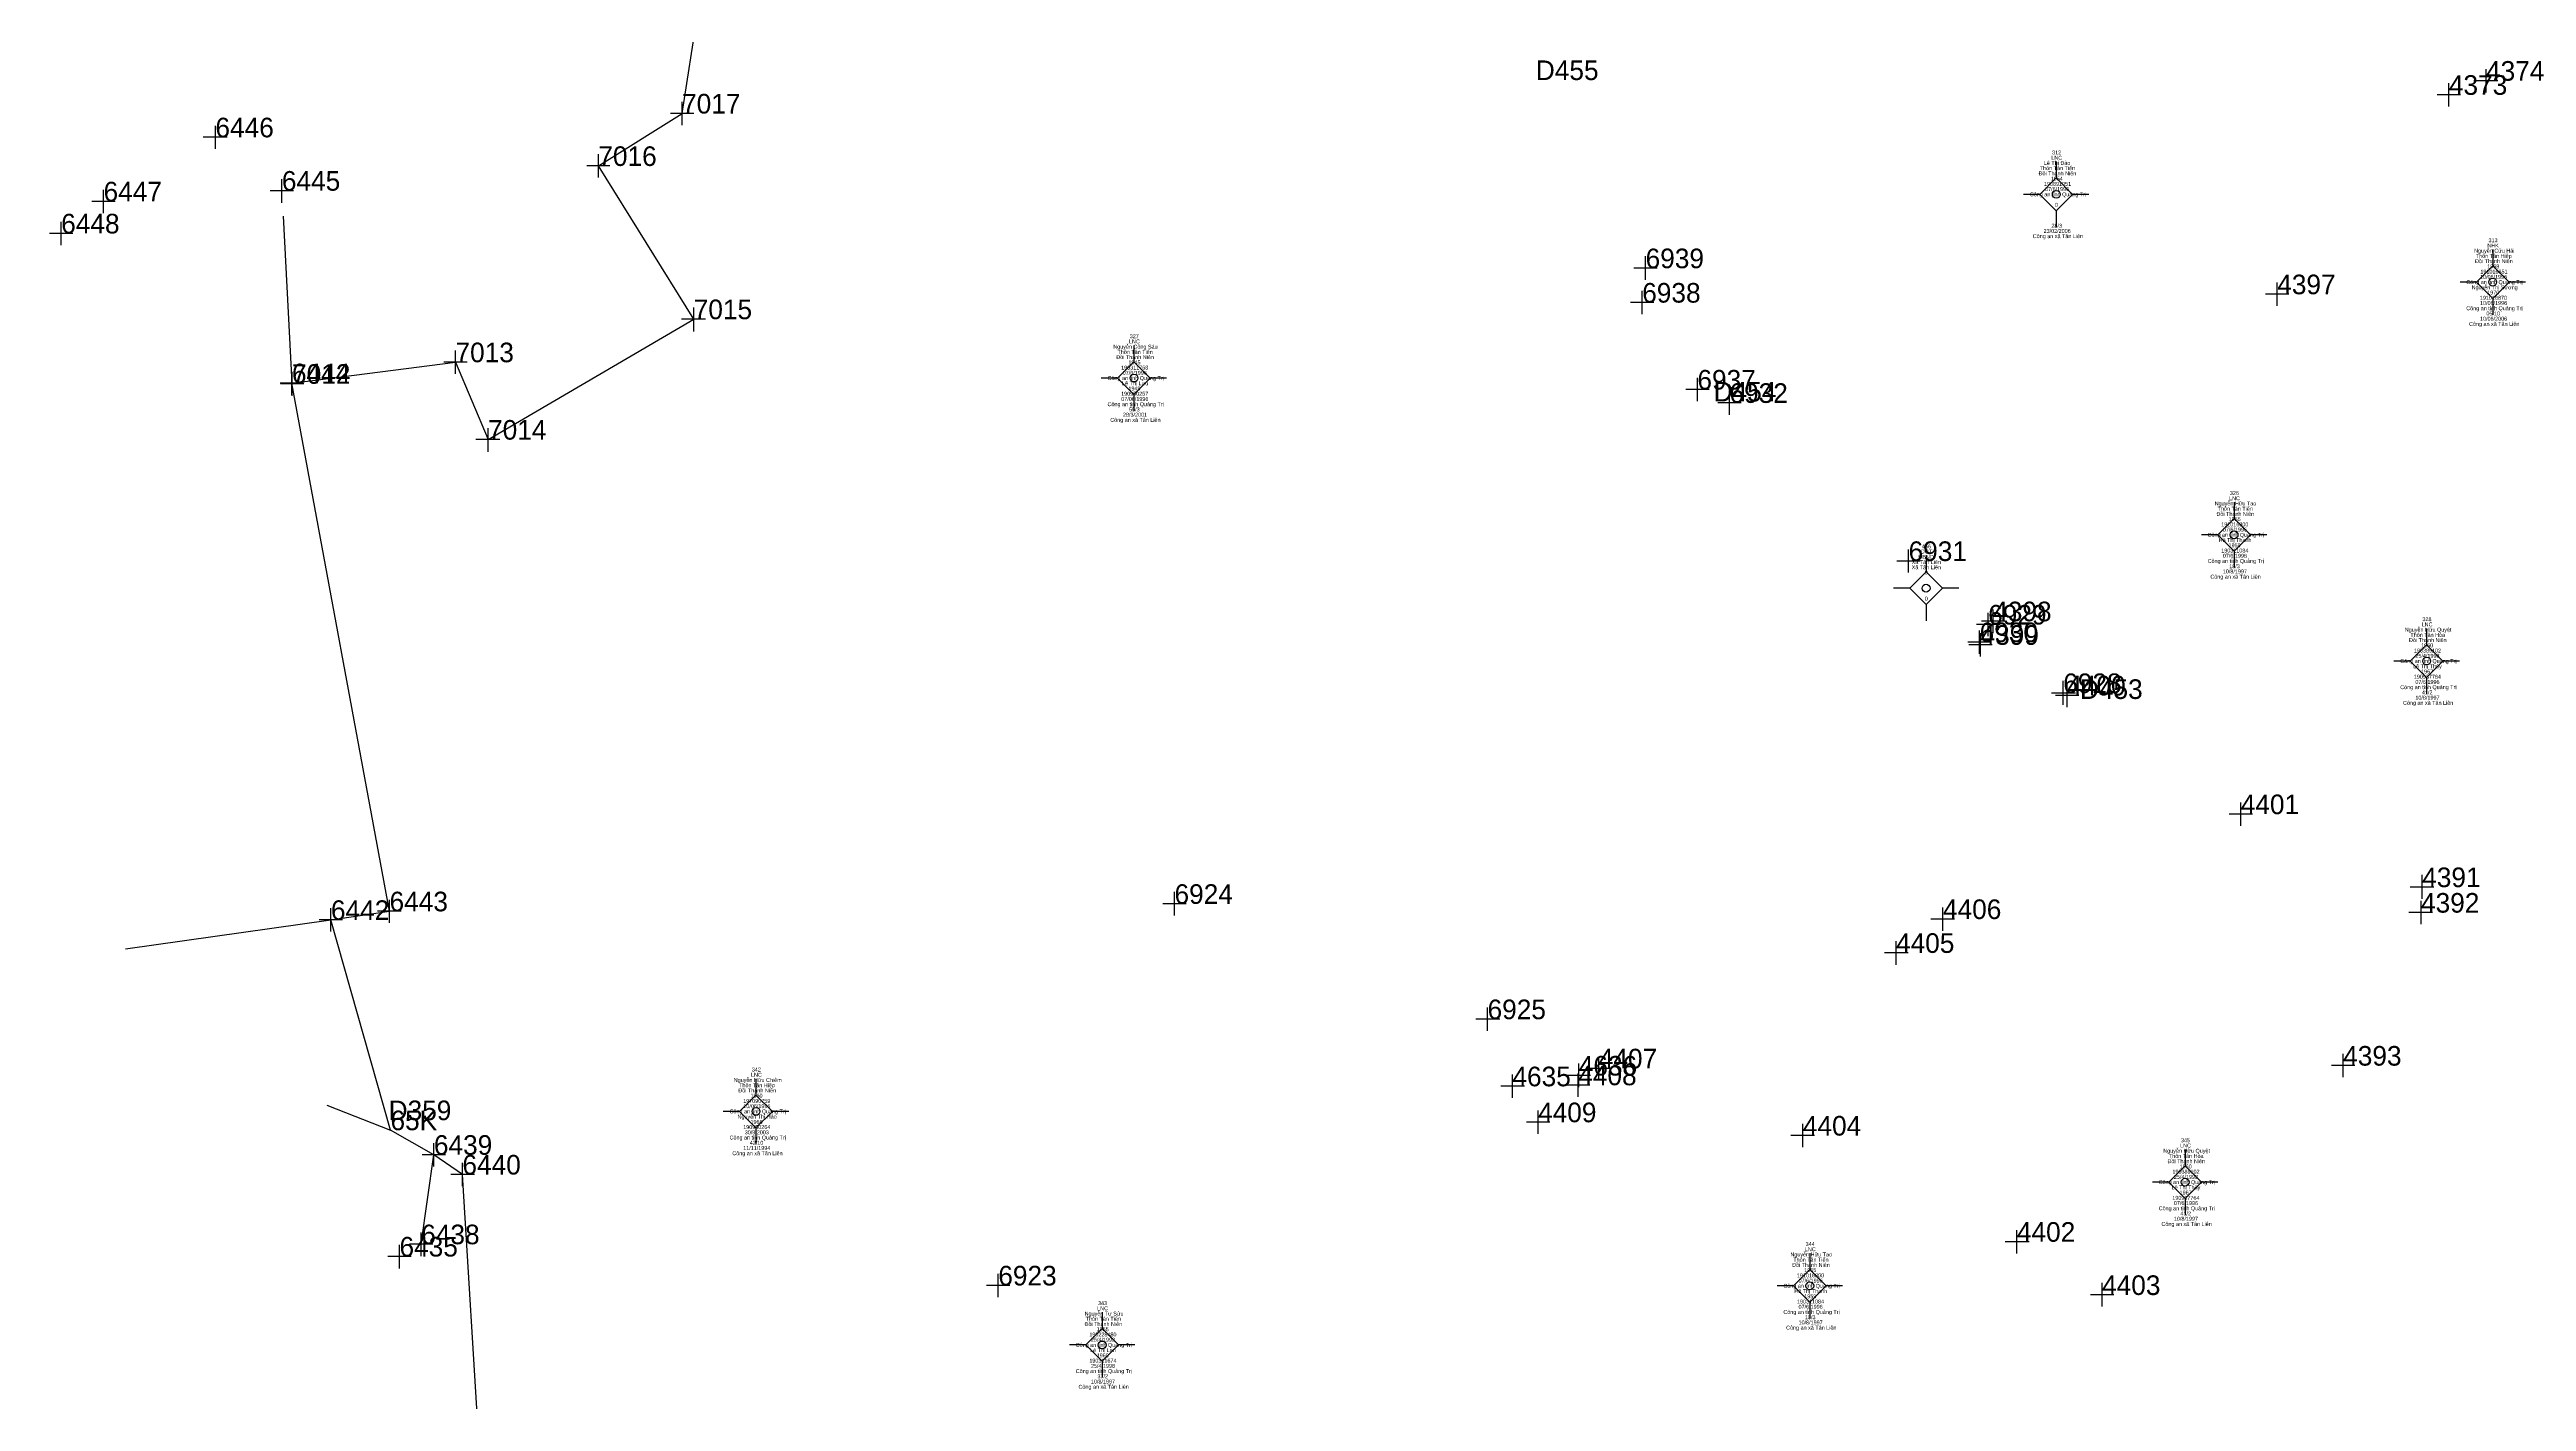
# Model space of a CAD drawing. Extents: x 548949 to 550223, y 1836732 to 1838051.
# Drawn here: x 548948.8 to 549138.1, y 1837300.4 to 1837403.7 of the extents above; entities that cross this region are included whole.
import ezdxf

# ---------------------------------------------------------------- set-up
doc = ezdxf.new("R2010")
doc.units = 0
for name, color, linetype in [('Level 11', 7, 'Continuous'), ('Level 15', 7, 'Continuous'), ('Level 3', 7, 'Continuous'), ('Level 4', 7, 'Continuous'), ('Level 41', 7, 'Continuous'), ('Level 5', 7, 'Continuous'), ('Level 52', 7, 'Continuous')]:
    doc.layers.add(name, color=color, linetype=linetype)

msp = doc.modelspace()

# ---------------------------------------------------------------- linework, layer by layer
at = {"layer": 'Level 11'}
for p, q in [((549102.2, 1837395.17), (549102.2, 1837393.92)), ((549102.2, 1837393.92), (549100.95, 1837392.67)), ((549103.45, 1837392.67), (549102.2, 1837393.92)), ((549100.95, 1837392.67), (549099.7, 1837392.67)), ((549100.95, 1837392.67), (549102.2, 1837391.42)), ((549102.2, 1837391.42), (549103.45, 1837392.67)), ((549102.2, 1837391.42), (549102.2, 1837390.17)), ((549104.7, 1837392.67), (549103.45, 1837392.67)), ((549135.56, 1837387.21), (549134.31, 1837385.96)), ((549135.56, 1837388.46), (549135.56, 1837387.21)), ((549136.81, 1837385.96), (549135.56, 1837387.21)), ((549134.31, 1837385.96), (549133.06, 1837385.96)), ((549134.31, 1837385.96), (549135.56, 1837384.71)), ((549135.56, 1837384.71), (549136.81, 1837385.96)), ((549138.06, 1837385.96), (549136.81, 1837385.96)), ((549135.56, 1837384.71), (549135.56, 1837383.46)), ((549031.7, 1837379.87), (549030.45, 1837378.62)), ((549031.7, 1837381.12), (549031.7, 1837379.87)), ((549032.95, 1837378.62), (549031.7, 1837379.87)), ((549030.45, 1837378.62), (549029.2, 1837378.62)), ((549030.45, 1837378.62), (549031.7, 1837377.37)), ((549031.7, 1837377.37), (549032.95, 1837378.62)), ((549034.2, 1837378.62), (549032.95, 1837378.62)), ((549031.7, 1837377.37), (549031.7, 1837376.12)), ((549115.79, 1837369.13), (549115.79, 1837367.88)), ((549114.54, 1837366.63), (549113.29, 1837366.63)), ((549115.79, 1837367.88), (549114.54, 1837366.63)), ((549114.54, 1837366.63), (549115.79, 1837365.38)), ((549117.04, 1837366.63), (549115.79, 1837367.88)), ((549115.79, 1837365.38), (549117.04, 1837366.63)), ((549118.29, 1837366.63), (549117.04, 1837366.63)), ((549092.25, 1837365.05), (549092.25, 1837363.8)), ((549115.79, 1837365.38), (549115.79, 1837364.13)), ((549091, 1837362.55), (549089.75, 1837362.55)), ((549092.25, 1837363.8), (549091, 1837362.55)), ((549091, 1837362.55), (549092.25, 1837361.3)), ((549093.5, 1837362.55), (549092.25, 1837363.8)), ((549092.25, 1837361.3), (549093.5, 1837362.55)), ((549094.75, 1837362.55), (549093.5, 1837362.55)), ((549092.25, 1837361.3), (549092.25, 1837360.05)), ((549130.51, 1837359.48), (549130.51, 1837358.23)), ((549129.26, 1837356.98), (549128.01, 1837356.98)), ((549130.51, 1837358.23), (549129.26, 1837356.98)), ((549129.26, 1837356.98), (549130.51, 1837355.73)), ((549131.76, 1837356.98), (549130.51, 1837358.23)), ((549130.51, 1837355.73), (549131.76, 1837356.98)), ((549133.01, 1837356.98), (549131.76, 1837356.98)), ((549130.51, 1837355.73), (549130.51, 1837354.48)), ((549002.81, 1837325.04), (549002.81, 1837323.79)), ((549002.81, 1837323.79), (549001.56, 1837322.54)), ((549004.06, 1837322.54), (549002.81, 1837323.79)), ((549001.56, 1837322.54), (549000.31, 1837322.54)), ((549001.56, 1837322.54), (549002.81, 1837321.29)), ((549002.81, 1837321.29), (549004.06, 1837322.54)), ((549002.81, 1837321.29), (549002.81, 1837320.04)), ((549005.31, 1837322.54), (549004.06, 1837322.54)), ((549112.05, 1837319.63), (549112.05, 1837318.38)), ((549110.8, 1837317.13), (549109.55, 1837317.13)), ((549112.05, 1837318.38), (549110.8, 1837317.13)), ((549110.8, 1837317.13), (549112.05, 1837315.88)), ((549113.3, 1837317.13), (549112.05, 1837318.38)), ((549112.05, 1837315.88), (549113.3, 1837317.13)), ((549114.55, 1837317.13), (549113.3, 1837317.13)), ((549112.05, 1837315.88), (549112.05, 1837314.63)), ((549083.36, 1837311.7), (549083.36, 1837310.45)), ((549083.36, 1837310.45), (549082.11, 1837309.2)), ((549084.61, 1837309.2), (549083.36, 1837310.45)), ((549082.11, 1837309.2), (549080.86, 1837309.2)), ((549082.11, 1837309.2), (549083.36, 1837307.95)), ((549083.36, 1837307.95), (549084.61, 1837309.2)), ((549083.36, 1837307.95), (549083.36, 1837306.7)), ((549085.86, 1837309.2), (549084.61, 1837309.2)), ((549029.27, 1837305.93), (549028.02, 1837304.68)), ((549029.27, 1837307.18), (549029.27, 1837305.93)), ((549030.52, 1837304.68), (549029.27, 1837305.93)), ((549028.02, 1837304.68), (549026.77, 1837304.68)), ((549028.02, 1837304.68), (549029.27, 1837303.43)), ((549029.27, 1837303.43), (549030.52, 1837304.68)), ((549031.77, 1837304.68), (549030.52, 1837304.68)), ((549029.27, 1837303.43), (549029.27, 1837302.18))]:
    msp.add_line(p, q, dxfattribs=at)
for centre in [(549102.2, 1837392.67), (549135.56, 1837385.96), (549031.7, 1837378.62), (549115.79, 1837366.63), (549092.25, 1837362.55), (549130.51, 1837356.98), (549002.81, 1837322.54), (549112.05, 1837317.13), (549083.36, 1837309.2), (549029.27, 1837304.68)]:
    msp.add_circle(centre, 0.3, dxfattribs=at)
at = {"layer": 'Level 3'}
for p, q in [((549066.59, 1837325.28), (549064.78, 1837325.28)), ((549065.66, 1837323.65), (549065.66, 1837325.43)), ((549065.7, 1837324.39), (549065.7, 1837326.2)), ((549066.55, 1837324.54), (549064.77, 1837324.54))]:
    msp.add_line(p, q, dxfattribs=at)
at = {"layer": 'Level 4'}
for p, q in [((549135.05, 1837400.47), (549135.05, 1837402.25)), ((549132.21, 1837399.39), (549132.21, 1837401.17)), ((549135.94, 1837401.36), (549134.12, 1837401.36)), ((548998.05, 1837398.85), (548996.27, 1837398.85)), ((548997.16, 1837397.96), (548997.16, 1837399.74)), ((549133.1, 1837400.28), (549131.32, 1837400.28)), ((548962.38, 1837397.03), (548960.56, 1837397.03)), ((548961.49, 1837396.14), (548961.49, 1837397.92)), ((548991.65, 1837394.84), (548989.87, 1837394.84)), ((548990.76, 1837393.95), (548990.76, 1837395.74)), ((548952.94, 1837391.24), (548952.94, 1837393.02)), ((548967.47, 1837392.95), (548965.68, 1837392.95)), ((548966.57, 1837392.02), (548966.57, 1837393.84)), ((548953.83, 1837392.13), (548952.05, 1837392.13)), ((548950.59, 1837389.68), (548948.81, 1837389.68)), ((548949.7, 1837388.79), (548949.7, 1837390.57)), ((549070.81, 1837386.13), (549070.81, 1837387.94)), ((549071.7, 1837387.02), (549069.92, 1837387.02)), ((549070.55, 1837383.5), (549070.55, 1837385.28)), ((549119.09, 1837384.14), (549119.09, 1837385.92)), ((548998.05, 1837382.19), (548998.05, 1837384.01)), ((549071.44, 1837384.39), (549069.66, 1837384.39)), ((549119.98, 1837385.03), (549118.2, 1837385.03)), ((548998.94, 1837383.12), (548997.12, 1837383.12)), ((548980.73, 1837379.83), (548978.95, 1837379.83)), ((548979.84, 1837378.94), (548979.84, 1837380.72)), ((548968.23, 1837378.22), (548966.45, 1837378.22)), ((548968.24, 1837378.18), (548966.46, 1837378.18)), ((548967.34, 1837377.33), (548967.34, 1837379.11)), ((548967.35, 1837377.26), (548967.35, 1837379.07)), ((549075.66, 1837377.74), (549073.88, 1837377.74)), ((549074.77, 1837376.85), (549074.77, 1837378.63)), ((549077.22, 1837375.8), (549077.22, 1837377.61)), ((549078.11, 1837376.72), (549076.32, 1837376.72)), ((548983.22, 1837373.91), (548981.4, 1837373.91)), ((548982.33, 1837372.98), (548982.33, 1837374.8)), ((549091.8, 1837364.63), (549090.02, 1837364.63)), ((549090.91, 1837363.74), (549090.91, 1837365.52)), ((549096.99, 1837358.88), (549096.99, 1837360.66)), ((549097.38, 1837359.1), (549097.38, 1837360.91)), ((549097.88, 1837359.77), (549096.1, 1837359.77)), ((549096.34, 1837357.53), (549096.34, 1837359.31)), ((549096.41, 1837357.33), (549096.41, 1837359.11)), ((549098.27, 1837360.02), (549096.49, 1837360.02)), ((549097.23, 1837358.42), (549095.45, 1837358.42)), ((549097.3, 1837358.22), (549095.52, 1837358.22)), ((549102.73, 1837353.64), (549102.73, 1837355.46)), ((549103.04, 1837353.46), (549103.04, 1837355.24)), ((549103.66, 1837354.53), (549101.84, 1837354.53)), ((549103.93, 1837354.35), (549102.15, 1837354.35)), ((549116.3, 1837344.38), (549116.3, 1837346.16)), ((549117.19, 1837345.27), (549115.41, 1837345.27)), ((549130.17, 1837338.8), (549130.17, 1837340.62)), ((548970.32, 1837336.29), (548970.32, 1837338.07)), ((548975.69, 1837337.84), (548973.88, 1837337.84)), ((548974.8, 1837336.95), (548974.8, 1837338.73)), ((549035.69, 1837338.41), (549033.91, 1837338.41)), ((549034.8, 1837337.52), (549034.8, 1837339.34)), ((549093.54, 1837336.36), (549093.54, 1837338.14)), ((549131.06, 1837339.69), (549129.24, 1837339.69)), ((549130.08, 1837336.85), (549130.08, 1837338.63)), ((548971.21, 1837337.18), (548969.43, 1837337.18)), ((549094.43, 1837337.25), (549092.62, 1837337.25)), ((549130.97, 1837337.74), (549129.16, 1837337.74)), ((549090.88, 1837334.66), (549089.06, 1837334.66)), ((549089.95, 1837333.74), (549089.95, 1837335.55)), ((549058.73, 1837328.7), (549058.73, 1837330.48)), ((549059.66, 1837329.59), (549057.84, 1837329.59)), ((549067.23, 1837324.94), (549067.23, 1837326.72)), ((549124.13, 1837325.15), (549124.13, 1837326.93)), ((549060.63, 1837323.57), (549060.63, 1837325.36)), ((549066.59, 1837325.28), (549064.78, 1837325.28)), ((549065.66, 1837323.65), (549065.66, 1837325.43)), ((549065.7, 1837324.39), (549065.7, 1837326.2)), ((549068.12, 1837325.83), (549066.34, 1837325.83)), ((549125.02, 1837326.04), (549123.24, 1837326.04)), ((549061.56, 1837324.46), (549059.74, 1837324.46)), ((549066.55, 1837324.54), (549064.77, 1837324.54)), ((549063.48, 1837321.71), (549061.7, 1837321.71)), ((549062.59, 1837320.82), (549062.59, 1837322.6)), ((549082.83, 1837319.8), (549082.83, 1837321.58)), ((548979.08, 1837319.22), (548977.3, 1837319.22)), ((548978.19, 1837318.33), (548978.19, 1837320.11)), ((549083.72, 1837320.69), (549081.9, 1837320.69)), ((548981.3, 1837317.71), (548979.48, 1837317.71)), ((548980.37, 1837316.82), (548980.37, 1837318.61)), ((548977.22, 1837311.46), (548977.22, 1837313.27)), ((549099.19, 1837311.68), (549099.19, 1837313.46)), ((548976.45, 1837311.44), (548974.67, 1837311.44)), ((548975.56, 1837310.52), (548975.56, 1837312.33)), ((548978.11, 1837312.38), (548976.33, 1837312.38)), ((549100.12, 1837312.57), (549098.3, 1837312.57)), ((549021.33, 1837308.34), (549021.33, 1837310.12)), ((549022.22, 1837309.23), (549020.44, 1837309.23)), ((549106.59, 1837308.5), (549104.81, 1837308.5)), ((549105.7, 1837307.61), (549105.7, 1837309.42))]:
    msp.add_line(p, q, dxfattribs=at)
at = {"layer": 'Level 41'}
for p, q in [((548966.67, 1837390.99), (548967.34, 1837378.22)), ((548954.61, 1837334.96), (548970.32, 1837337.18)), ((548970, 1837323.01), (548974.87, 1837321.1)), ((548977.22, 1837312.38), (548978.19, 1837319.22))]:
    msp.add_line(p, q, dxfattribs=at)
at = {"layer": 'Level 52'}
for p, q in [((548974.8, 1837337.84), (548967.34, 1837378.22)), ((548970.32, 1837337.18), (548974.8, 1837337.84)), ((548974.87, 1837321.1), (548970.32, 1837337.18)), ((548978.19, 1837319.22), (548974.87, 1837321.1)), ((548980.37, 1837317.71), (548978.19, 1837319.22)), ((548981.67, 1837296.5), (548980.37, 1837317.71))]:
    msp.add_line(p, q, dxfattribs=at)
msp.add_lwpolyline([(548967.34, 1837378.22), (548979.84, 1837379.83), (548982.33, 1837373.91), (548998.05, 1837383.12), (548990.76, 1837394.84), (548997.16, 1837398.85), (548999.55, 1837414.28), (549003.28, 1837436.38)], dxfattribs=at)

# ---------------------------------------------------------------- texts
at = {"layer": 'Level 15'}
for s, p in [('Thôn Tân Tiến', (549100.94, 1837394.52)), ('Lê Thị Đào', (549101.25, 1837394.92)), ('LNC', (549101.82, 1837395.32)), ('312', (549101.88, 1837395.72)), ('Công an tỉnh Quảng Trị', (549100.18, 1837392.52)), ('Đồi Thanh Niên', (549100.85, 1837394.12)), ('190891051', (549101.26, 1837393.32)), ('07/6/1996', (549101.34, 1837392.92)), ('1954', (549101.78, 1837393.72)), ('0', (549102.1, 1837391.72)), (' Công an xã Tân Liên ', (549100.29, 1837389.32)), ('23/02/2006', (549101.23, 1837389.72)), ('28/3', (549101.83, 1837390.12)), ('313', (549135.24, 1837389.01)), ('Nguyễn Cửu Hải', (549134.14, 1837388.21)), ('Đồi Thanh Niên', (549134.21, 1837387.41)), ('Thôn Tân Hiệp', (549134.27, 1837387.81)), ('1968', (549135.14, 1837387.01)), ('NHK', (549135.15, 1837388.61)), ('Công an tỉnh Quảng Trị', (549133.54, 1837385.81)), ('Nguyễn Thị Sương', (549133.95, 1837385.41)), ('10/06/1996', (549134.59, 1837386.21)), ('191016851', (549134.62, 1837386.61)), ('1970', (549135.14, 1837385.01)), ('Công an tỉnh Quảng Trị', (549133.54, 1837383.81)), ('191016870', (549134.58, 1837384.61)), ('10/06/1996', (549134.59, 1837384.21)), ('10/06/2006', (549134.59, 1837383.01)), ('05/10', (549135.08, 1837383.41)), ('LNC', (549031.32, 1837381.27)), ('327', (549031.38, 1837381.67)), ('Công an xã Tân Liên', (549133.75, 1837382.61)), ('Nguyễn Công Sáu', (549030.12, 1837380.87)), ('Đồi Thanh Niên', (549030.35, 1837380.07)), ('Thôn Tân Tiến', (549030.44, 1837380.47)), ('190311768', (549030.72, 1837379.27)), ('1945', (549031.28, 1837379.67)), ('Công an tỉnh Quảng Trị', (549029.68, 1837378.47)), ('Lê Thị Lưu', (549030.79, 1837378.07)), ('07/6/1996', (549030.84, 1837378.87)), ('1949', (549031.28, 1837377.67)), ('Công an tỉnh Quảng Trị', (549029.68, 1837376.47)), ('190950257', (549030.72, 1837377.27)), ('07/06/1996', (549030.73, 1837376.87)), ('28/3/2001', (549030.86, 1837375.67)), ('55/3', (549031.33, 1837376.07)), ('Công an xã Tân Liên', (549029.89, 1837375.27)), ('Nguyễn Hữu Tao', (549114.31, 1837368.88)), ('Đồi Thanh Niên', (549114.44, 1837368.08)), ('Thôn Tân Tiến', (549114.53, 1837368.48)), ('LNC', (549115.41, 1837369.28)), ('326', (549115.47, 1837369.68)), ('Công an tỉnh Quảng Trị', (549113.77, 1837366.48)), ('Hồ Thị Thanh', (549114.61, 1837366.08)), ('191016800', (549114.81, 1837367.28)), ('07/6/1996', (549114.93, 1837366.88)), ('1955', (549115.37, 1837367.68)), ('Xã Tân Liên ', (549091.15, 1837364.4)), ('UBND ', (549091.66, 1837364.8)), ('DGT', (549091.85, 1837365.2)), ('466', (549091.93, 1837365.6)), ('Công an tỉnh Quảng Trị', (549113.77, 1837364.48)), ('190311084', (549114.81, 1837365.28)), ('07/6/1996', (549114.93, 1837364.88)), ('1959', (549115.37, 1837365.68)), ('18/3', (549115.42, 1837364.08)), ('Xã Tân Liên ', (549091.15, 1837364)), ('0', (549092.15, 1837363.6)), ('Công an xã Tân Liên', (549113.98, 1837363.28)), ('10/8/1997', (549114.93, 1837363.68)), ('0', (549092.15, 1837361.6)), ('Nguyễn Hữu Quyệt', (549128.84, 1837359.23)), ('Đồi Thanh Niên', (549129.16, 1837358.43)), ('Thôn Tân Hòa', (549129.27, 1837358.83)), ('LNC', (549130.13, 1837359.63)), ('328', (549130.19, 1837360.03)), ('Công an tỉnh Quảng Trị', (549128.49, 1837356.83)), ('190389102', (549129.54, 1837357.63)), ('25/4/1998', (549129.65, 1837357.23)), ('1960', (549130.09, 1837358.03)), ('Công an tỉnh Quảng Trị', (549128.49, 1837354.83)), ('Lê Thị Thủy', (549129.48, 1837356.43)), ('190937764', (549129.53, 1837355.63)), ('07/6/1996', (549129.65, 1837355.23)), ('1967', (549130.09, 1837356.03)), ('Công an xã Tân Liên', (549128.7, 1837353.63)), ('10/8/1997', (549129.65, 1837354.03)), ('41/2', (549130.15, 1837354.43)), ('Nguyễn Hữu Chiêm', (549001.11, 1837324.79)), ('Thôn Tân Hiệp', (549001.52, 1837324.39)), ('LNC', (549002.43, 1837325.19)), ('342', (549002.49, 1837325.59)), ('Công an tỉnh Quảng Trị', (549000.79, 1837322.39)), ('Đồi Thanh Niên', (549001.46, 1837323.99)), ('197090759', (549001.83, 1837323.19)), ('10/06/1996', (549001.84, 1837322.79)), ('1960', (549002.39, 1837323.59)), ('Nguyễn Thị Hảo', (549001.4, 1837321.99)), ('190950264', (549001.83, 1837321.19)), ('30/9/2003', (549001.95, 1837320.79)), ('1966', (549002.39, 1837321.59)), ('Công an tỉnh Quảng Trị', (549000.79, 1837320.39)), ('Công an xã Tân Liên', (549001, 1837319.19)), ('11/11/1994', (549001.83, 1837319.59)), ('42/10', (549002.33, 1837319.99)), ('Nguyễn Hữu Quyệt', (549110.38, 1837319.38)), ('Đồi Thanh Niên', (549110.7, 1837318.58)), ('Thôn Tân Hòa', (549110.81, 1837318.98)), ('LNC', (549111.67, 1837319.78)), ('345', (549111.73, 1837320.18)), ('Công an tỉnh Quảng Trị', (549110.03, 1837316.98)), ('190389102', (549111.08, 1837317.78)), ('25/4/1998', (549111.19, 1837317.38)), ('1960', (549111.63, 1837318.18)), ('Công an tỉnh Quảng Trị', (549110.03, 1837314.98)), ('Lê Thị Thủy', (549111.02, 1837316.58)), ('190937764', (549111.07, 1837315.78)), ('07/6/1996', (549111.19, 1837315.38)), ('1967', (549111.63, 1837316.18)), ('Công an xã Tân Liên', (549110.24, 1837313.78)), ('10/8/1997', (549111.19, 1837314.18)), ('41/2', (549111.69, 1837314.58)), ('Nguyễn Hữu Tao', (549081.88, 1837311.45)), ('Thôn Tân Tiến', (549082.1, 1837311.05)), ('LNC', (549082.98, 1837311.85)), ('344', (549083.04, 1837312.25)), ('Đồi Thanh Niên', (549082.01, 1837310.65)), ('191016800', (549082.38, 1837309.85)), ('07/6/1996', (549082.5, 1837309.45)), ('1955', (549082.94, 1837310.25)), ('LNC', (549028.89, 1837307.33)), ('343', (549028.95, 1837307.73)), ('Công an tỉnh Quảng Trị', (549081.34, 1837309.05)), ('Hồ Thị Thanh', (549082.18, 1837308.65)), ('190311084', (549082.38, 1837307.85)), ('07/6/1996', (549082.5, 1837307.45)), ('1959', (549082.94, 1837308.25)), ('Đồi Thanh Niên', (549027.92, 1837306.13)), ('Nguyễn Tự Sửu', (549027.93, 1837306.93)), ('Thôn Tân Tiến', (549028.01, 1837306.53)), ('1955', (549028.85, 1837305.73)), ('Công an tỉnh Quảng Trị', (549081.34, 1837307.05)), ('Công an xã Tân Liên', (549081.55, 1837305.85)), ('10/8/1997', (549082.5, 1837306.25)), ('18/3', (549082.99, 1837306.65)), ('Công an tỉnh Quảng Trị', (549027.25, 1837304.53)), ('190228480', (549028.29, 1837305.33)), ('Lê Thị Lan', (549028.35, 1837304.13)), ('25/4/1998', (549028.41, 1837304.93)), ('1960', (549028.85, 1837303.73)), ('Công an tỉnh Quảng Trị', (549027.25, 1837302.53)), ('190311674', (549028.29, 1837303.33)), ('25/4/1998', (549028.41, 1837302.93)), ('10/8/1997', (549028.41, 1837301.73)), ('37/2', (549028.91, 1837302.13)), ('Công an xã Tân Liên', (549027.46, 1837301.33))]:
    msp.add_text(s, height=0.3, dxfattribs=at).set_placement(p)
at = {"layer": 'Level 5'}
for s, p in [('D455 ', (549062.42, 1837401.41)), ('4374', (549135.05, 1837401.36)), ('7017', (548997.16, 1837398.85)), ('4373', (549132.21, 1837400.28)), ('6446', (548961.49, 1837397.03)), ('7016', (548990.76, 1837394.84)), ('6447', (548952.94, 1837392.13)), ('6445', (548966.57, 1837392.95)), ('6448', (548949.7, 1837389.68)), ('6939', (549070.81, 1837387.02)), ('6938', (549070.55, 1837384.39)), ('4397', (549119.09, 1837385.03)), ('7015', (548998.05, 1837383.12)), ('6444', (548967.34, 1837378.22)), ('7012', (548967.35, 1837378.18)), ('7013', (548979.84, 1837379.83)), ('6937', (549074.77, 1837377.74)), ('D454 ', (549076.01, 1837376.83)), ('6932', (549077.22, 1837376.72)), ('7014', (548982.33, 1837373.91)), ('6931', (549090.91, 1837364.63)), ('6929', (549096.99, 1837359.77)), ('4398', (549097.38, 1837360.02)), ('6930', (549096.34, 1837358.42)), ('4399', (549096.41, 1837358.22)), ('6928', (549102.73, 1837354.53)), ('4400', (549103.04, 1837354.35)), ('D453 ', (549104.01, 1837354.08)), ('4401', (549116.3, 1837345.27)), ('6924', (549034.8, 1837338.41)), ('4391', (549130.17, 1837339.69)), ('6442', (548970.32, 1837337.18)), ('6443', (548974.8, 1837337.84)), ('4406', (549093.54, 1837337.25)), ('4392', (549130.08, 1837337.74)), ('4405', (549089.95, 1837334.66)), ('6925', (549058.73, 1837329.59)), ('4636', (549065.7, 1837325.28)), ('4407', (549067.23, 1837325.83)), ('4393', (549124.13, 1837326.04)), ('4635', (549060.63, 1837324.46)), ('4408', (549065.66, 1837324.54)), ('D359 ', (548974.73, 1837321.87)), ('4409', (549062.59, 1837321.71)), ('65K ', (548974.87, 1837321.1)), ('4404', (549082.83, 1837320.69)), ('6439', (548978.19, 1837319.22)), ('6440', (548980.37, 1837317.71)), ('6438', (548977.22, 1837312.38)), ('4402', (549099.19, 1837312.57)), ('6435', (548975.56, 1837311.44)), ('6923', (549021.33, 1837309.23)), ('4403', (549105.7, 1837308.5))]:
    msp.add_text(s, height=1.5, dxfattribs=at).set_placement(p)

doc.saveas('drawing.dxf')
